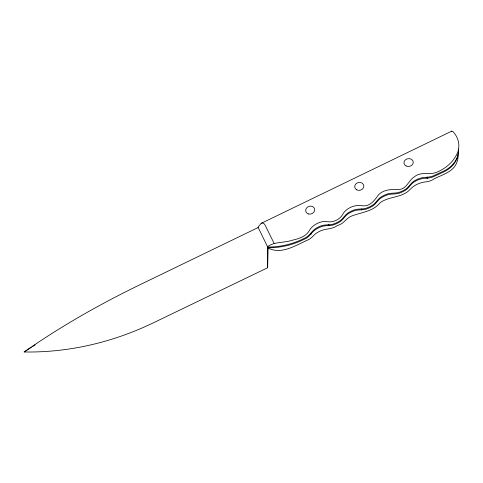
<?xml version="1.0" encoding="UTF-8"?>
<svg xmlns="http://www.w3.org/2000/svg" width="483" height="483" viewBox="0 0 483 483"><rect width="100%" height="100%" fill="white"/><g stroke="black" fill="none" stroke-linecap="round" stroke-linejoin="round"><path stroke-width="0.72" d="M258.188 227.529L139.026 285.181C99.166 304.574 60.496 326.556 24.15 351.968C53.438 352.499 82.738 348.098 110.734 339.549A244.525 187.181 -34.3 0 0 153.34 322.831L267.648 267.751L267.697 247.024L258.007 227.143L261.206 223.357L451.798 131.122L453.145 131.738L455.228 134.437A28.123 23.25 -6.2 0 1 457.781 152.175C453.863 161.871 445.314 168.959 435.72 172.648C428.765 174.955 420.729 171.453 414.505 176.7C408.642 180.111 406.843 189.04 399.133 189.487C391.985 189.312 384.1 189.167 378.594 194.746C374.723 200.071 370.22 206.664 362.655 205.794C355.627 204.412 347.851 207.243 343.516 212.967C340.358 219.668 332.902 223.212 325.711 221.419C318.623 221.425 311.716 225.633 308.468 231.937C304.61 237.105 298.162 238.862 292.161 240.268C284.022 243.082 274.742 241.373 267.522 246.656L268.216 248.141C281.577 254.782 295.252 245.545 307.236 240.25C311.74 238.753 313.902 234.062 318.146 232.106A22.665 19.435 -17.3 0 1 321.255 230.602C326.538 228.423 332.745 229.31 337.4 225.483C343.008 224.39 345.737 219.034 350.495 216.499C360.553 212.291 372.84 211.892 380.206 202.661C389.328 196.038 402.556 197.994 410.417 189.125C414.329 184.923 419.969 182.544 425.608 181.88C428.584 181.68 431.488 180.618 433.975 179.012C442.313 174.472 453.917 172.063 457.093 161.684A27.507 22.888 -5.8 0 0 458.138 155.671M267.648 267.751L268.041 247.773A68.61 58.606 -21.8 0 0 304.187 239.266C309.82 237.328 311.921 231.182 317.09 228.628A22.93 20.54 -15.4 0 1 320.229 227.113C324.993 224.716 330.541 226.593 335.305 224.19A22.405 19.519 -15.7 0 0 338.456 222.675C343.214 220.514 345.001 215.026 349.758 212.864A23.124 20.455 -10.6 0 1 352.904 211.343C357.716 208.94 363.307 210.781 368.112 208.366A22.586 19.447 -11.9 0 0 371.276 206.845C376.028 204.701 377.772 199.201 382.524 197.058A23.353 20.34 -6.8 0 1 385.675 195.53C390.53 193.115 396.169 194.921 401.023 192.5A22.798 19.344 -8.7 0 0 404.193 190.966C408.932 188.841 410.641 183.335 415.38 181.197A23.613 20.208 -3.9 0 1 418.55 179.67L422.625 178.444L428.385 178.058L432.37 177.176L443.913 171.876A27.779 23.051 -5.9 0 0 458.379 149.374M451.677 131.509L451.798 131.122M267.697 247.024A68.755 58.691 -21.8 0 0 303.922 238.499C309.567 236.555 311.668 230.397 316.848 227.837A22.979 20.57 -15.4 0 1 319.994 226.316C324.769 223.919 330.33 225.796 335.105 223.388A22.453 19.549 -15.7 0 0 338.263 221.866C343.033 219.705 344.82 214.198 349.589 212.037A23.172 20.491 -10.6 0 1 352.741 210.516C357.559 208.101 363.168 209.948 367.986 207.527A22.635 19.477 -11.9 0 0 371.155 205.999C375.913 203.85 377.664 198.344 382.427 196.195A23.407 20.377 -6.9 0 1 385.591 194.667C390.451 192.24 396.102 194.051 400.962 191.624A22.846 19.38 -8.8 0 0 404.144 190.091C408.896 187.953 410.604 182.435 415.356 180.304A23.667 20.244 -4 0 1 418.532 178.77L422.613 177.539L428.385 177.152L432.388 176.265L443.955 170.958A27.845 23.087 -6 0 0 458.5 149.084M310.37 233.802L310.81 233.265M310.623 234.581L311.064 234.044M32.518 346.559L33.659 345.816M31.389 347.289L24.15 351.968M34.166 345.496L35.168 344.862M261.206 223.357C262.722 222.355 264.467 223.671 265.082 225.102L274.06 243.275M426.942 177.237L427.69 177.213M426.942 178.142L427.684 178.118M361.393 209.036L361.713 209.03M361.459 209.876L361.858 209.864M328.18 224.885L328.899 224.867M328.398 225.682L329.116 225.664M356.75 189.831A4.601 3.949 -12 0 0 363.844 186.384A4.601 3.949 -12 0 0 357.239 182.936A4.601 3.949 -12 0 0 356.75 189.831M308.637 213.999A4.546 3.967 -18 0 0 314.608 209.109A4.546 3.967 -18 0 0 307.297 207.243A4.546 3.967 -18 0 0 308.637 213.999M406.118 165.965A4.667 3.918 -7.5 0 0 413.243 162.505A4.667 3.918 -7.5 0 0 406.408 159.155A4.667 3.918 -7.5 0 0 406.118 165.965"/></g></svg>
